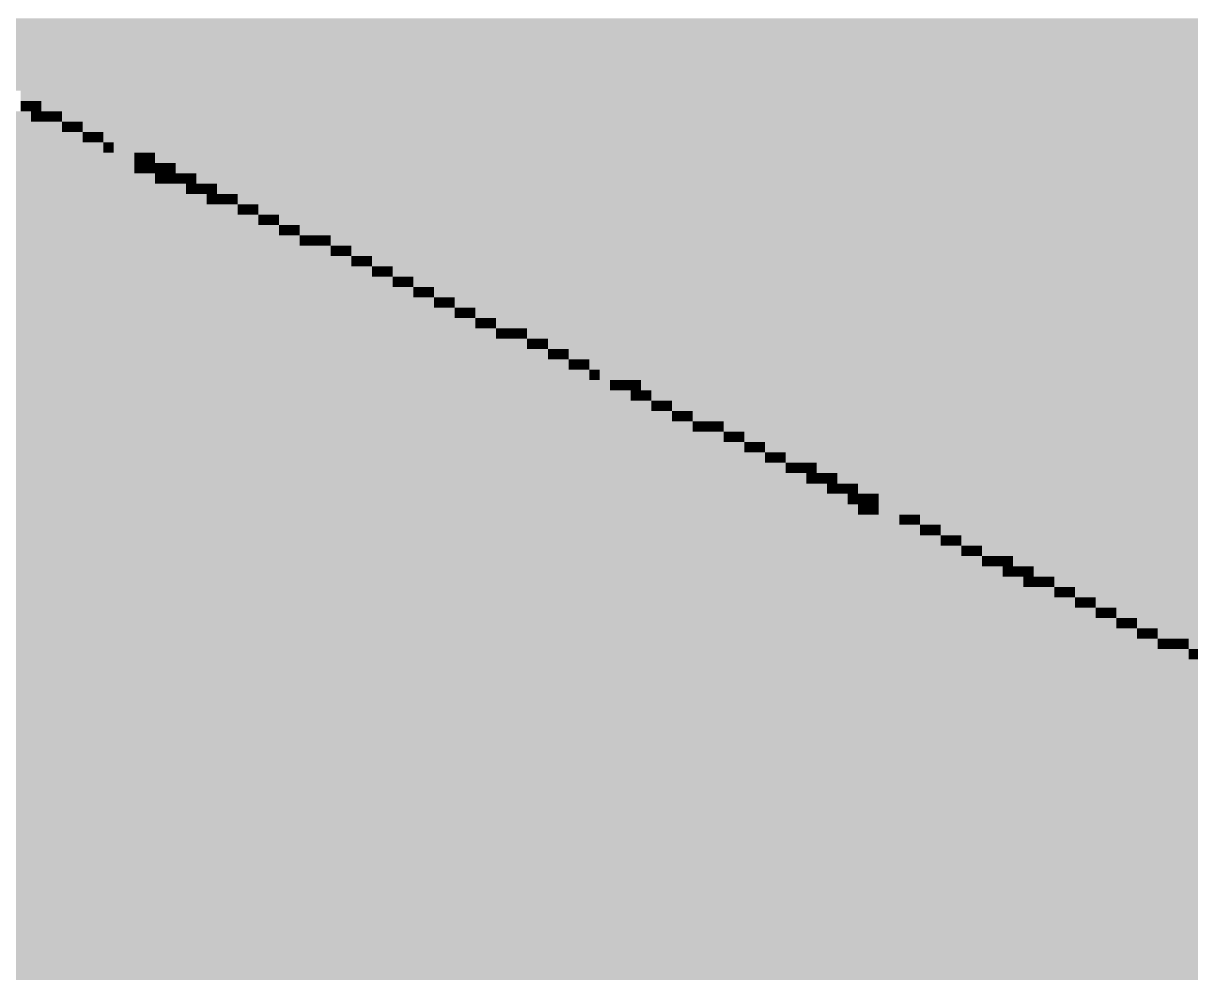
# Paper-space layout '03 3D Building and Roof' of a CAD drawing. Header units: millimetres. Extents: x 5 to 415, y 5 to 292.
# Drawn here: x 164.05 to 182.86, y 214.42 to 229.75 of the extents above; entities that cross this region are included whole.
import ezdxf

# ---------------------------------------------------------------- set-up
doc = ezdxf.new("R2010")
doc.units = ezdxf.units.MM
doc.layers.add('IMAGES', color=7, linetype='Continuous')

# ---------------------------------------------------------------- blocks, each defined once
blk = doc.blocks.new('SHEET_03')
at = {"layer": 'IMAGES', "color": 7}
for points in [[(161.503, 229.667), (191.33, 229.667), (161.503, 229.833), (191.33, 229.833)], [(161.836, 229.5), (191.664, 229.5), (161.836, 229.667), (191.664, 229.667)], [(162.169, 229.333), (191.997, 229.333), (162.169, 229.5), (191.997, 229.5)], [(162.502, 229.167), (192.497, 229.167), (162.502, 229.333), (192.497, 229.333)], [(163.002, 229), (192.83, 229), (163.002, 229.167), (192.83, 229.167)], [(163.336, 228.833), (193.163, 228.833), (163.336, 229), (193.163, 229)], [(163.669, 228.667), (193.33, 228.667), (163.669, 228.833), (193.33, 228.833)], [(164.002, 228.5), (193.663, 228.5), (164.002, 228.667), (193.663, 228.667)], [(164.002, 228.333), (164.169, 228.333), (164.002, 228.5), (164.169, 228.5)], [(164.169, 228.333), (164.335, 228.333), (164.169, 228.5), (164.335, 228.5)], [(164.335, 228.333), (194.163, 228.333), (164.335, 228.5), (194.163, 228.5)], [(163.836, 228.167), (164.169, 228.167), (163.836, 228.333), (164.169, 228.333)], [(164.169, 228.167), (164.335, 228.167), (164.169, 228.333), (164.335, 228.333)], [(164.335, 228.167), (164.502, 228.167), (164.335, 228.333), (164.502, 228.333)], [(164.502, 228.167), (164.669, 228.167), (164.502, 228.333), (164.669, 228.333)], [(164.669, 228.167), (194.496, 228.167), (164.669, 228.333), (194.496, 228.333)], [(135.507, 228), (164.335, 228), (135.507, 228.167), (164.335, 228.167)], [(164.335, 228), (164.669, 228), (164.335, 228.167), (164.669, 228.167)], [(164.669, 228), (164.835, 228), (164.669, 228.167), (164.835, 228.167)], [(164.835, 228), (165.002, 228), (164.835, 228.167), (165.002, 228.167)], [(165.002, 228), (194.83, 228), (165.002, 228.167), (194.83, 228.167)], [(135.174, 227.833), (164.669, 227.833), (135.174, 228), (164.669, 228)], [(164.669, 227.833), (165.002, 227.833), (164.669, 228), (165.002, 228)], [(165.002, 227.833), (165.169, 227.833), (165.002, 228), (165.169, 228)], [(165.169, 227.833), (165.335, 227.833), (165.169, 228), (165.335, 228)], [(165.335, 227.833), (195.163, 227.833), (165.335, 228), (195.163, 228)], [(134.841, 227.667), (165.002, 227.667), (134.841, 227.833), (165.002, 227.833)], [(165.002, 227.667), (165.335, 227.667), (165.002, 227.833), (165.335, 227.833)], [(165.335, 227.667), (165.502, 227.667), (165.335, 227.833), (165.502, 227.833)], [(165.502, 227.667), (165.835, 227.667), (165.502, 227.833), (165.835, 227.833)], [(165.835, 227.667), (195.496, 227.667), (165.835, 227.833), (195.496, 227.833)], [(134.174, 227.333), (165.835, 227.333), (134.174, 227.5), (165.835, 227.5)], [(134.508, 227.5), (165.335, 227.5), (134.508, 227.667), (165.335, 227.667)], [(165.335, 227.5), (165.835, 227.5), (165.335, 227.667), (165.835, 227.667)], [(165.835, 227.5), (166.002, 227.5), (165.835, 227.667), (166.002, 227.667)], [(165.835, 227.333), (166.002, 227.333), (165.835, 227.5), (166.002, 227.5)], [(166.002, 227.5), (166.168, 227.5), (166.002, 227.667), (166.168, 227.667)], [(166.002, 227.333), (166.168, 227.333), (166.002, 227.5), (166.168, 227.5)], [(166.168, 227.5), (195.996, 227.5), (166.168, 227.667), (195.996, 227.667)], [(166.168, 227.333), (166.335, 227.333), (166.168, 227.5), (166.335, 227.5)], [(166.335, 227.333), (166.502, 227.333), (166.335, 227.5), (166.502, 227.5)], [(166.502, 227.333), (196.329, 227.333), (166.502, 227.5), (196.329, 227.5)], [(133.841, 227.167), (166.168, 227.167), (133.841, 227.333), (166.168, 227.333)], [(166.168, 227.167), (166.335, 227.167), (166.168, 227.333), (166.335, 227.333)], [(166.335, 227.167), (166.502, 227.167), (166.335, 227.333), (166.502, 227.333)], [(166.502, 227.167), (166.668, 227.167), (166.502, 227.333), (166.668, 227.333)], [(166.668, 227.167), (166.835, 227.167), (166.668, 227.333), (166.835, 227.333)], [(166.835, 227.167), (196.496, 227.167), (166.835, 227.333), (196.496, 227.333)], [(133.508, 227), (166.335, 227), (133.508, 227.167), (166.335, 227.167)], [(166.335, 227), (166.668, 227), (166.335, 227.167), (166.668, 227.167)], [(166.668, 227), (166.835, 227), (166.668, 227.167), (166.835, 227.167)], [(166.835, 227), (167.002, 227), (166.835, 227.167), (167.002, 227.167)], [(167.002, 227), (167.168, 227), (167.002, 227.167), (167.168, 227.167)], [(167.168, 227), (196.829, 227), (167.168, 227.167), (196.829, 227.167)], [(133.008, 226.833), (166.668, 226.833), (133.008, 227), (166.668, 227)], [(166.668, 226.833), (167.002, 226.833), (166.668, 227), (167.002, 227)], [(167.002, 226.833), (167.168, 226.833), (167.002, 227), (167.168, 227)], [(167.168, 226.833), (167.335, 226.833), (167.168, 227), (167.335, 227)], [(167.335, 226.833), (167.501, 226.833), (167.335, 227), (167.501, 227)], [(167.501, 226.833), (197.163, 226.833), (167.501, 227), (197.163, 227)], [(132.675, 226.667), (167.168, 226.667), (132.675, 226.833), (167.168, 226.833)], [(167.168, 226.667), (167.501, 226.667), (167.168, 226.833), (167.501, 226.833)], [(167.501, 226.667), (167.668, 226.667), (167.501, 226.833), (167.668, 226.833)], [(167.668, 226.667), (167.835, 226.667), (167.668, 226.833), (167.835, 226.833)], [(167.835, 226.667), (197.496, 226.667), (167.835, 226.833), (197.496, 226.833)], [(132.341, 226.5), (167.501, 226.5), (132.341, 226.667), (167.501, 226.667)], [(167.501, 226.5), (167.835, 226.5), (167.501, 226.667), (167.835, 226.667)], [(167.835, 226.5), (168.001, 226.5), (167.835, 226.667), (168.001, 226.667)], [(168.001, 226.5), (168.168, 226.5), (168.001, 226.667), (168.168, 226.667)], [(168.168, 226.5), (197.496, 226.5), (168.168, 226.667), (197.496, 226.667)], [(132.008, 226.333), (167.835, 226.333), (132.008, 226.5), (167.835, 226.5)], [(167.835, 226.333), (168.168, 226.333), (167.835, 226.5), (168.168, 226.5)], [(168.168, 226.333), (168.335, 226.333), (168.168, 226.5), (168.335, 226.5)], [(168.335, 226.333), (168.501, 226.333), (168.335, 226.5), (168.501, 226.5)], [(168.501, 226.333), (197.496, 226.333), (168.501, 226.5), (197.496, 226.5)], [(131.675, 226.167), (168.168, 226.167), (131.675, 226.333), (168.168, 226.333)], [(168.168, 226.167), (168.501, 226.167), (168.168, 226.333), (168.501, 226.333)], [(168.501, 226.167), (168.668, 226.167), (168.501, 226.333), (168.668, 226.333)], [(168.668, 226.167), (168.835, 226.167), (168.668, 226.333), (168.835, 226.333)], [(168.835, 226.167), (169.001, 226.167), (168.835, 226.333), (169.001, 226.333)], [(169.001, 226.167), (197.496, 226.167), (169.001, 226.333), (197.496, 226.333)], [(131.008, 225.833), (169.001, 225.833), (131.008, 226), (169.001, 226)], [(131.342, 226), (168.501, 226), (131.342, 226.167), (168.501, 226.167)], [(168.501, 226), (169.001, 226), (168.501, 226.167), (169.001, 226.167)], [(169.001, 226), (169.168, 226), (169.001, 226.167), (169.168, 226.167)], [(169.001, 225.833), (169.334, 225.833), (169.001, 226), (169.334, 226)], [(169.168, 226), (169.334, 226), (169.168, 226.167), (169.334, 226.167)], [(169.334, 226), (197.496, 226), (169.334, 226.167), (197.496, 226.167)], [(169.334, 225.833), (169.501, 225.833), (169.334, 226), (169.501, 226)], [(169.501, 225.833), (169.668, 225.833), (169.501, 226), (169.668, 226)], [(169.668, 225.833), (197.496, 225.833), (169.668, 226), (197.496, 226)], [(130.675, 225.667), (169.334, 225.667), (130.675, 225.833), (169.334, 225.833)], [(169.334, 225.667), (169.668, 225.667), (169.334, 225.833), (169.668, 225.833)], [(169.668, 225.667), (169.834, 225.667), (169.668, 225.833), (169.834, 225.833)], [(169.834, 225.667), (170.001, 225.667), (169.834, 225.833), (170.001, 225.833)], [(170.001, 225.667), (197.496, 225.667), (170.001, 225.833), (197.496, 225.833)], [(130.342, 225.5), (169.501, 225.5), (130.342, 225.667), (169.501, 225.667)], [(169.501, 225.5), (170.001, 225.5), (169.501, 225.667), (170.001, 225.667)], [(170.001, 225.5), (170.168, 225.5), (170.001, 225.667), (170.168, 225.667)], [(170.168, 225.5), (170.334, 225.5), (170.168, 225.667), (170.334, 225.667)], [(170.334, 225.5), (197.496, 225.5), (170.334, 225.667), (197.496, 225.667)], [(129.842, 225.333), (169.834, 225.333), (129.842, 225.5), (169.834, 225.5)], [(169.834, 225.333), (170.334, 225.333), (169.834, 225.5), (170.334, 225.5)], [(170.334, 225.333), (170.501, 225.333), (170.334, 225.5), (170.501, 225.5)], [(170.501, 225.333), (170.668, 225.333), (170.501, 225.5), (170.668, 225.5)], [(170.668, 225.333), (197.496, 225.333), (170.668, 225.5), (197.496, 225.5)], [(129.509, 225.167), (170.334, 225.167), (129.509, 225.333), (170.334, 225.333)], [(170.334, 225.167), (170.668, 225.167), (170.334, 225.333), (170.668, 225.333)], [(170.668, 225.167), (170.834, 225.167), (170.668, 225.333), (170.834, 225.333)], [(170.834, 225.167), (171.001, 225.167), (170.834, 225.333), (171.001, 225.333)], [(171.001, 225.167), (197.496, 225.167), (171.001, 225.333), (197.496, 225.333)], [(129.175, 225), (170.668, 225), (129.175, 225.167), (170.668, 225.167)], [(170.668, 225), (171.001, 225), (170.668, 225.167), (171.001, 225.167)], [(171.001, 225), (171.167, 225), (171.001, 225.167), (171.167, 225.167)], [(171.167, 225), (171.334, 225), (171.167, 225.167), (171.334, 225.167)], [(171.334, 225), (197.496, 225), (171.334, 225.167), (197.496, 225.167)], [(128.842, 224.833), (171.001, 224.833), (128.842, 225), (171.001, 225)], [(171.001, 224.833), (171.334, 224.833), (171.001, 225), (171.334, 225)], [(171.334, 224.833), (171.501, 224.833), (171.334, 225), (171.501, 225)], [(171.501, 224.833), (171.667, 224.833), (171.501, 225), (171.667, 225)], [(171.667, 224.833), (197.496, 224.833), (171.667, 225), (197.496, 225)], [(128.675, 224.667), (171.334, 224.667), (128.675, 224.833), (171.334, 224.833)], [(129.009, 224.5), (171.667, 224.5), (129.009, 224.667), (171.667, 224.667)], [(171.334, 224.667), (171.667, 224.667), (171.334, 224.833), (171.667, 224.833)], [(171.667, 224.667), (171.834, 224.667), (171.667, 224.833), (171.834, 224.833)], [(171.667, 224.5), (172.167, 224.5), (171.667, 224.667), (172.167, 224.667)], [(171.834, 224.667), (172.001, 224.667), (171.834, 224.833), (172.001, 224.833)], [(172.001, 224.667), (172.167, 224.667), (172.001, 224.833), (172.167, 224.833)], [(172.167, 224.667), (197.496, 224.667), (172.167, 224.833), (197.496, 224.833)], [(172.167, 224.5), (172.334, 224.5), (172.167, 224.667), (172.334, 224.667)], [(172.334, 224.5), (172.501, 224.5), (172.334, 224.667), (172.501, 224.667)], [(172.501, 224.5), (197.496, 224.5), (172.501, 224.667), (197.496, 224.667)], [(129.509, 224.333), (172.167, 224.333), (129.509, 224.5), (172.167, 224.5)], [(172.167, 224.333), (172.501, 224.333), (172.167, 224.5), (172.501, 224.5)], [(172.501, 224.333), (172.667, 224.333), (172.501, 224.5), (172.667, 224.5)], [(172.667, 224.333), (172.834, 224.333), (172.667, 224.5), (172.834, 224.5)], [(172.834, 224.333), (197.496, 224.333), (172.834, 224.5), (197.496, 224.5)], [(129.675, 224.167), (172.501, 224.167), (129.675, 224.333), (172.501, 224.333)], [(172.501, 224.167), (172.834, 224.167), (172.501, 224.333), (172.834, 224.333)], [(172.834, 224.167), (173, 224.167), (172.834, 224.333), (173, 224.333)], [(173, 224.167), (173.167, 224.167), (173, 224.333), (173.167, 224.333)], [(173.167, 224.167), (197.496, 224.167), (173.167, 224.333), (197.496, 224.333)], [(130.175, 224), (172.834, 224), (130.175, 224.167), (172.834, 224.167)], [(172.834, 224), (173.167, 224), (172.834, 224.167), (173.167, 224.167)], [(173.167, 224), (173.334, 224), (173.167, 224.167), (173.334, 224.167)], [(173.334, 224), (173.667, 224), (173.334, 224.167), (173.667, 224.167)], [(173.667, 224), (197.496, 224), (173.667, 224.167), (197.496, 224.167)], [(130.508, 223.833), (173, 223.833), (130.508, 224), (173, 224)], [(173, 223.833), (173.5, 223.833), (173, 224), (173.5, 224)], [(173.5, 223.833), (173.667, 223.833), (173.5, 224), (173.667, 224)], [(173.667, 223.833), (173.834, 223.833), (173.667, 224), (173.834, 224)], [(173.834, 223.833), (174, 223.833), (173.834, 224), (174, 224)], [(174, 223.833), (197.496, 223.833), (174, 224), (197.496, 224)], [(130.842, 223.667), (173.5, 223.667), (130.842, 223.833), (173.5, 223.833)], [(173.5, 223.667), (173.834, 223.667), (173.5, 223.833), (173.834, 223.833)], [(173.834, 223.667), (174, 223.667), (173.834, 223.833), (174, 223.833)], [(174, 223.667), (174.167, 223.667), (174, 223.833), (174.167, 223.833)], [(174.167, 223.667), (197.496, 223.667), (174.167, 223.833), (197.496, 223.833)], [(131.175, 223.5), (173.834, 223.5), (131.175, 223.667), (173.834, 223.667)], [(173.834, 223.5), (174.167, 223.5), (173.834, 223.667), (174.167, 223.667)], [(174.167, 223.5), (174.334, 223.5), (174.167, 223.667), (174.334, 223.667)], [(174.334, 223.5), (174.5, 223.5), (174.334, 223.667), (174.5, 223.667)], [(174.5, 223.5), (197.496, 223.5), (174.5, 223.667), (197.496, 223.667)], [(131.508, 223.333), (174.167, 223.333), (131.508, 223.5), (174.167, 223.5)], [(174.167, 223.333), (174.5, 223.333), (174.167, 223.5), (174.5, 223.5)], [(174.5, 223.333), (174.667, 223.333), (174.5, 223.5), (174.667, 223.5)], [(174.667, 223.333), (174.833, 223.333), (174.667, 223.5), (174.833, 223.5)], [(174.833, 223.333), (197.496, 223.333), (174.833, 223.5), (197.496, 223.5)], [(131.841, 223.167), (174.5, 223.167), (131.841, 223.333), (174.5, 223.333)], [(132.341, 223), (174.833, 223), (132.341, 223.167), (174.833, 223.167)], [(174.5, 223.167), (174.833, 223.167), (174.5, 223.333), (174.833, 223.333)], [(174.833, 223.167), (175, 223.167), (174.833, 223.333), (175, 223.333)], [(174.833, 223), (175.333, 223), (174.833, 223.167), (175.333, 223.167)], [(175, 223.167), (175.167, 223.167), (175, 223.333), (175.167, 223.333)], [(175.167, 223.167), (175.333, 223.167), (175.167, 223.333), (175.333, 223.333)], [(175.333, 223.167), (197.496, 223.167), (175.333, 223.333), (197.496, 223.333)], [(175.333, 223), (175.5, 223), (175.333, 223.167), (175.5, 223.167)], [(175.5, 223), (175.667, 223), (175.5, 223.167), (175.667, 223.167)], [(175.667, 223), (197.496, 223), (175.667, 223.167), (197.496, 223.167)], [(132.841, 222.833), (175.333, 222.833), (132.841, 223), (175.333, 223)], [(175.333, 222.833), (175.667, 222.833), (175.333, 223), (175.667, 223)], [(175.667, 222.833), (175.833, 222.833), (175.667, 223), (175.833, 223)], [(175.833, 222.833), (176, 222.833), (175.833, 223), (176, 223)], [(176, 222.833), (197.496, 222.833), (176, 223), (197.496, 223)], [(133.008, 222.667), (175.667, 222.667), (133.008, 222.833), (175.667, 222.833)], [(175.667, 222.667), (176, 222.667), (175.667, 222.833), (176, 222.833)], [(176, 222.667), (176.167, 222.667), (176, 222.833), (176.167, 222.833)], [(176.167, 222.667), (176.333, 222.667), (176.167, 222.833), (176.333, 222.833)], [(176.333, 222.667), (197.496, 222.667), (176.333, 222.833), (197.496, 222.833)], [(133.341, 222.5), (176, 222.5), (133.341, 222.667), (176, 222.667)], [(176, 222.5), (176.333, 222.5), (176, 222.667), (176.333, 222.667)], [(176.333, 222.5), (176.5, 222.5), (176.333, 222.667), (176.5, 222.667)], [(176.5, 222.5), (176.666, 222.5), (176.5, 222.667), (176.666, 222.667)], [(176.666, 222.5), (176.833, 222.5), (176.666, 222.667), (176.833, 222.667)], [(176.833, 222.5), (197.496, 222.5), (176.833, 222.667), (197.496, 222.667)], [(133.674, 222.333), (176.333, 222.333), (133.674, 222.5), (176.333, 222.5)], [(176.333, 222.333), (176.666, 222.333), (176.333, 222.5), (176.666, 222.5)], [(176.666, 222.333), (176.833, 222.333), (176.666, 222.5), (176.833, 222.5)], [(176.833, 222.333), (177, 222.333), (176.833, 222.5), (177, 222.5)], [(177, 222.333), (177.166, 222.333), (177, 222.5), (177.166, 222.5)], [(177.166, 222.333), (197.496, 222.333), (177.166, 222.5), (197.496, 222.5)], [(134.008, 222.167), (176.666, 222.167), (134.008, 222.333), (176.666, 222.333)], [(176.666, 222.167), (177, 222.167), (176.666, 222.333), (177, 222.333)], [(177, 222.167), (177.166, 222.167), (177, 222.333), (177.166, 222.333)], [(177.166, 222.167), (177.333, 222.167), (177.166, 222.333), (177.333, 222.333)], [(177.333, 222.167), (177.5, 222.167), (177.333, 222.333), (177.5, 222.333)], [(177.5, 222.167), (197.496, 222.167), (177.5, 222.333), (197.496, 222.333)], [(134.508, 222), (177, 222), (134.508, 222.167), (177, 222.167)], [(177, 222), (177.333, 222), (177, 222.167), (177.333, 222.167)], [(177.333, 222), (177.5, 222), (177.333, 222.167), (177.5, 222.167)], [(177.5, 222), (177.666, 222), (177.5, 222.167), (177.666, 222.167)], [(177.666, 222), (177.833, 222), (177.666, 222.167), (177.833, 222.167)], [(177.833, 222), (197.496, 222), (177.833, 222.167), (197.496, 222.167)], [(134.674, 221.833), (177.5, 221.833), (134.674, 222), (177.5, 222)], [(177.5, 221.833), (177.666, 221.833), (177.5, 222), (177.666, 222)], [(177.666, 221.833), (177.833, 221.833), (177.666, 222), (177.833, 222)], [(177.833, 221.833), (178.166, 221.833), (177.833, 222), (178.166, 222)], [(178.166, 221.833), (197.496, 221.833), (178.166, 222), (197.496, 222)], [(135.008, 221.667), (177.666, 221.667), (135.008, 221.833), (177.666, 221.833)], [(135.507, 221.5), (178.166, 221.5), (135.507, 221.667), (178.166, 221.667)], [(177.666, 221.667), (178.166, 221.667), (177.666, 221.833), (178.166, 221.833)], [(178.166, 221.667), (178.333, 221.667), (178.166, 221.833), (178.333, 221.833)], [(178.166, 221.5), (178.499, 221.5), (178.166, 221.667), (178.499, 221.667)], [(178.333, 221.667), (178.499, 221.667), (178.333, 221.833), (178.499, 221.833)], [(178.499, 221.667), (197.496, 221.667), (178.499, 221.833), (197.496, 221.833)], [(178.499, 221.5), (178.666, 221.5), (178.499, 221.667), (178.666, 221.667)], [(178.666, 221.5), (178.833, 221.5), (178.666, 221.667), (178.833, 221.667)], [(178.833, 221.5), (197.496, 221.5), (178.833, 221.667), (197.496, 221.667)], [(135.841, 221.333), (178.499, 221.333), (135.841, 221.5), (178.499, 221.5)], [(178.499, 221.333), (178.833, 221.333), (178.499, 221.5), (178.833, 221.5)], [(178.833, 221.333), (178.999, 221.333), (178.833, 221.5), (178.999, 221.5)], [(178.999, 221.333), (179.166, 221.333), (178.999, 221.5), (179.166, 221.5)], [(179.166, 221.333), (197.496, 221.333), (179.166, 221.5), (197.496, 221.5)], [(136.174, 221.167), (178.833, 221.167), (136.174, 221.333), (178.833, 221.333)], [(178.833, 221.167), (179.166, 221.167), (178.833, 221.333), (179.166, 221.333)], [(179.166, 221.167), (179.333, 221.167), (179.166, 221.333), (179.333, 221.333)], [(179.333, 221.167), (179.499, 221.167), (179.333, 221.333), (179.499, 221.333)], [(179.499, 221.167), (197.496, 221.167), (179.499, 221.333), (197.496, 221.333)], [(136.507, 221), (179.166, 221), (136.507, 221.167), (179.166, 221.167)], [(179.166, 221), (179.499, 221), (179.166, 221.167), (179.499, 221.167)], [(179.499, 221), (179.666, 221), (179.499, 221.167), (179.666, 221.167)], [(179.666, 221), (179.833, 221), (179.666, 221.167), (179.833, 221.167)], [(179.833, 221), (179.999, 221), (179.833, 221.167), (179.999, 221.167)], [(179.999, 221), (197.496, 221), (179.999, 221.167), (197.496, 221.167)], [(137.007, 220.833), (179.499, 220.833), (137.007, 221), (179.499, 221)], [(179.499, 220.833), (179.833, 220.833), (179.499, 221), (179.833, 221)], [(179.833, 220.833), (179.999, 220.833), (179.833, 221), (179.999, 221)], [(179.999, 220.833), (180.166, 220.833), (179.999, 221), (180.166, 221)], [(180.166, 220.833), (180.332, 220.833), (180.166, 221), (180.332, 221)], [(180.332, 220.833), (197.496, 220.833), (180.332, 221), (197.496, 221)], [(137.174, 220.667), (179.833, 220.667), (137.174, 220.833), (179.833, 220.833)], [(179.833, 220.667), (180.166, 220.667), (179.833, 220.833), (180.166, 220.833)], [(180.166, 220.667), (180.332, 220.667), (180.166, 220.833), (180.332, 220.833)], [(180.332, 220.667), (180.499, 220.667), (180.332, 220.833), (180.499, 220.833)], [(180.499, 220.667), (180.666, 220.667), (180.499, 220.833), (180.666, 220.833)], [(180.666, 220.667), (197.496, 220.667), (180.666, 220.833), (197.496, 220.833)], [(137.507, 220.5), (180.166, 220.5), (137.507, 220.667), (180.166, 220.667)], [(180.166, 220.5), (180.666, 220.5), (180.166, 220.667), (180.666, 220.667)], [(180.666, 220.5), (180.832, 220.5), (180.666, 220.667), (180.832, 220.667)], [(180.832, 220.5), (180.999, 220.5), (180.832, 220.667), (180.999, 220.667)], [(180.999, 220.5), (197.496, 220.5), (180.999, 220.667), (197.496, 220.667)], [(138.007, 220.333), (180.666, 220.333), (138.007, 220.5), (180.666, 220.5)], [(180.666, 220.333), (180.999, 220.333), (180.666, 220.5), (180.999, 220.5)], [(180.999, 220.333), (181.166, 220.333), (180.999, 220.5), (181.166, 220.5)], [(181.166, 220.333), (181.332, 220.333), (181.166, 220.5), (181.332, 220.5)], [(181.332, 220.333), (197.496, 220.333), (181.332, 220.5), (197.496, 220.5)], [(138.34, 220.167), (180.999, 220.167), (138.34, 220.333), (180.999, 220.333)], [(138.674, 220), (181.332, 220), (138.674, 220.167), (181.332, 220.167)], [(180.999, 220.167), (181.332, 220.167), (180.999, 220.333), (181.332, 220.333)], [(181.332, 220.167), (181.499, 220.167), (181.332, 220.333), (181.499, 220.333)], [(181.332, 220), (181.666, 220), (181.332, 220.167), (181.666, 220.167)], [(181.499, 220.167), (181.666, 220.167), (181.499, 220.333), (181.666, 220.333)], [(181.666, 220.167), (197.496, 220.167), (181.666, 220.333), (197.496, 220.333)], [(181.666, 220), (181.832, 220), (181.666, 220.167), (181.832, 220.167)], [(181.832, 220), (181.999, 220), (181.832, 220.167), (181.999, 220.167)], [(181.999, 220), (197.496, 220), (181.999, 220.167), (197.496, 220.167)], [(139.007, 219.833), (181.666, 219.833), (139.007, 220), (181.666, 220)], [(181.666, 219.833), (181.999, 219.833), (181.666, 220), (181.999, 220)], [(181.999, 219.833), (182.165, 219.833), (181.999, 220), (182.165, 220)], [(182.165, 219.833), (182.332, 219.833), (182.165, 220), (182.332, 220)], [(182.332, 219.833), (197.496, 219.833), (182.332, 220), (197.496, 220)], [(139.34, 219.667), (181.999, 219.667), (139.34, 219.833), (181.999, 219.833)], [(181.999, 219.667), (182.332, 219.667), (181.999, 219.833), (182.332, 219.833)], [(182.332, 219.667), (182.499, 219.667), (182.332, 219.833), (182.499, 219.833)], [(182.499, 219.667), (182.665, 219.667), (182.499, 219.833), (182.665, 219.833)], [(182.665, 219.667), (182.832, 219.667), (182.665, 219.833), (182.832, 219.833)], [(182.832, 219.667), (197.496, 219.667), (182.832, 219.833), (197.496, 219.833)], [(139.673, 219.5), (182.332, 219.5), (139.673, 219.667), (182.332, 219.667)], [(182.332, 219.5), (182.832, 219.5), (182.332, 219.667), (182.832, 219.667)], [(182.832, 219.5), (182.999, 219.5), (182.832, 219.667), (182.999, 219.667)], [(140.007, 219.333), (182.832, 219.333), (140.007, 219.5), (182.832, 219.5)], [(182.832, 219.333), (183.165, 219.333), (182.832, 219.5), (183.165, 219.5)], [(140.34, 219.167), (182.999, 219.167), (140.34, 219.333), (182.999, 219.333)], [(140.673, 219), (183.332, 219), (140.673, 219.167), (183.332, 219.167)], [(141.173, 218.833), (183.832, 218.833), (141.173, 219), (183.832, 219)], [(141.506, 218.667), (184.165, 218.667), (141.506, 218.833), (184.165, 218.833)], [(142.006, 218.5), (184.498, 218.5), (142.006, 218.667), (184.498, 218.667)], [(142.173, 218.333), (184.832, 218.333), (142.173, 218.5), (184.832, 218.5)], [(142.839, 218.167), (185.165, 218.167), (142.839, 218.333), (185.165, 218.333)], [(143.006, 218), (185.665, 218), (143.006, 218.167), (185.665, 218.167)], [(143.173, 217.833), (185.998, 217.833), (143.173, 218), (185.998, 218)], [(143.339, 217.667), (186.331, 217.667), (143.339, 217.833), (186.331, 217.833)], [(143.839, 217.5), (186.665, 217.5), (143.839, 217.667), (186.665, 217.667)], [(144.339, 217.333), (186.998, 217.333), (144.339, 217.5), (186.998, 217.5)], [(144.672, 217.167), (187.331, 217.167), (144.672, 217.333), (187.331, 217.333)], [(145.006, 217), (187.664, 217), (145.006, 217.167), (187.664, 217.167)], [(145.506, 216.833), (187.998, 216.833), (145.506, 217), (187.998, 217)], [(145.839, 216.667), (188.331, 216.667), (145.839, 216.833), (188.331, 216.833)], [(146.172, 216.5), (188.831, 216.5), (146.172, 216.667), (188.831, 216.667)], [(146.339, 216.333), (189.164, 216.333), (146.339, 216.5), (189.164, 216.5)], [(146.672, 216.167), (189.497, 216.167), (146.672, 216.333), (189.497, 216.333)], [(147.172, 216), (189.831, 216), (147.172, 216.167), (189.831, 216.167)], [(147.505, 215.833), (190.164, 215.833), (147.505, 216), (190.164, 216)], [(147.838, 215.667), (190.497, 215.667), (147.838, 215.833), (190.497, 215.833)], [(148.172, 215.5), (190.997, 215.5), (148.172, 215.667), (190.997, 215.667)], [(148.672, 215.333), (191.164, 215.333), (148.672, 215.5), (191.164, 215.5)], [(149.005, 215.167), (191.497, 215.167), (149.005, 215.333), (191.497, 215.333)], [(149.505, 215), (191.997, 215), (149.505, 215.167), (191.997, 215.167)], [(149.671, 214.833), (192.33, 214.833), (149.671, 215), (192.33, 215)], [(149.838, 214.667), (192.663, 214.667), (149.838, 214.833), (192.663, 214.833)], [(150.005, 214.5), (192.997, 214.5), (150.005, 214.667), (192.997, 214.667)], [(150.671, 214.333), (193.33, 214.333), (150.671, 214.5), (193.33, 214.5)]]:
    blk.add_solid(points, dxfattribs=at)

psp = doc.layouts.new('03 3D Building and Roof')

# ---------------------------------------------------------------- block references
psp.add_blockref('SHEET_03', (0, 0))

doc.saveas('drawing.dxf')
